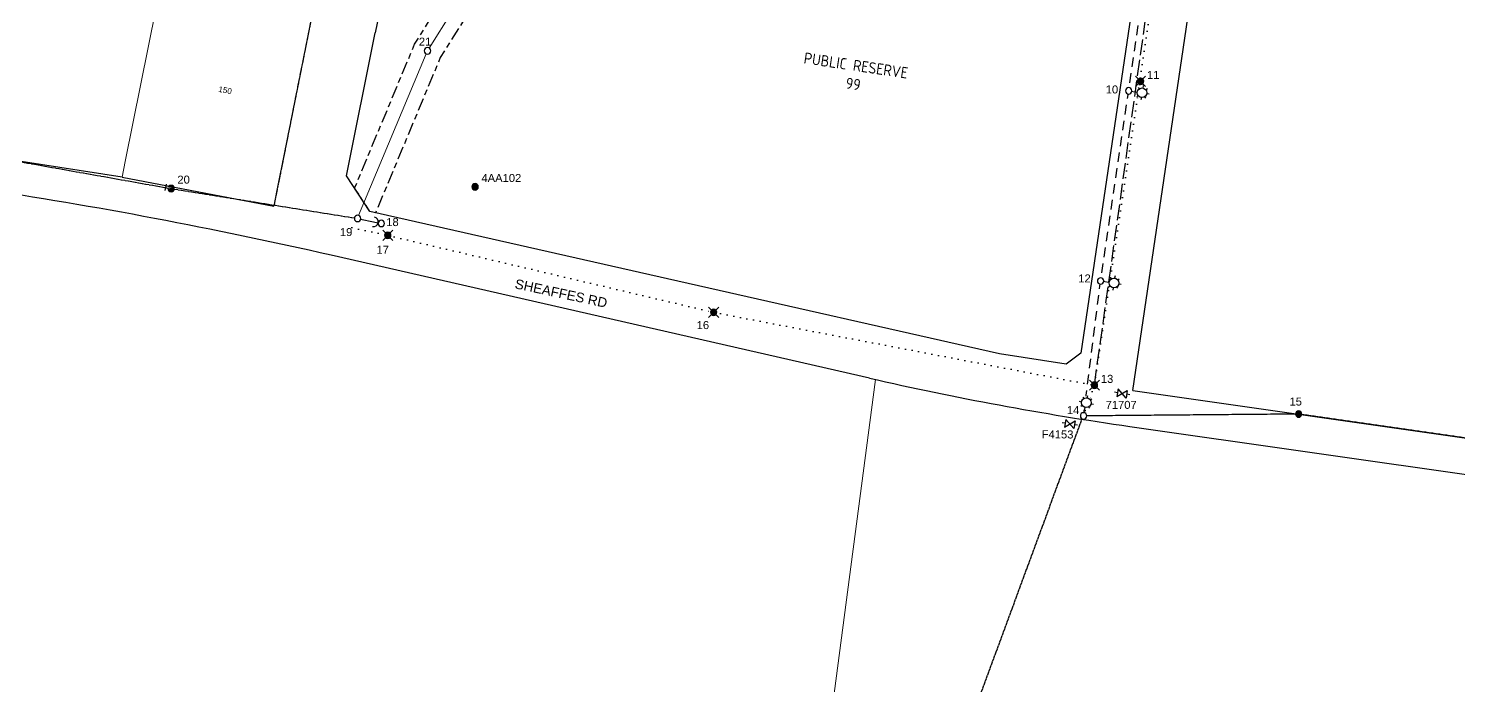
# Model space of a CAD drawing. Header units: metres. Extents: x 294464 to 297376, y 6182000 to 6185311.
# Drawn here: x 295662.8 to 296109.4, y 6183235.1 to 6183440.1 of the extents above; entities that cross this region are included whole.
import ezdxf
from ezdxf.enums import TextEntityAlignment as Align

# ---------------------------------------------------------------- set-up
doc = ezdxf.new("R2010")
doc.units = ezdxf.units.M
for name, pattern in [('Cable Exist OH', [1, 1, 0]), ('Cable Exist UG', [8.2, 4, -1.2, 1.8, -1.2]), ('Cable Remove', [2, 0, -2]), ('Dash', [5, 3, -2]), ('DASHED', [0.75, 0.5, -0.25]), ('IE Trench LV', [6.5, 5, -1.5])]:
    doc.linetypes.add(name, pattern=pattern)
for name, color, linetype in [('_User Miscellaneous1', 7, 'Continuous'), ('_User Miscellaneous2', 7, 'Continuous'), ('_User_LV_Exist', 7, 'Continuous'), ('Equip_SP_HV_EXT', 7, 'Continuous'), ('Equip_SP_HV_NEW', 7, 'Continuous'), ('Equip_SP_SL_NEW', 7, 'Continuous'), ('Mains_HV_MOD', 3, 'Continuous'), ('Mains_LV_EXT', 5, 'Continuous'), ('Notes', 7, 'Continuous'), ('OH_Details_SP_MISC', 7, 'Continuous'), ('SupportsOH_SP_NEW', 7, 'Continuous'), ('SupportsOH_SP_TR_HV_LV_SL_EXT', 7, 'Continuous'), ('SupportsOH_SP_TR_HV_LV_SL_NEW', 7, 'Continuous'), ('SupportsUG_SP_LV_EXT', 7, 'Continuous')]:
    doc.layers.add(name, color=color, linetype=linetype)
doc.layers.add('Cadastre Land Parcels_SP_EXT', color=9, linetype='Continuous', lineweight=5)
doc.layers.add('Cadastre Roads_SP_EXT', color=9, linetype='Continuous', lineweight=5)
doc.styles.add('POLE_LABEL', font='arial.ttf')
doc.styles.add('SL_LABEL', font='arial.ttf')
doc.styles.get("Standard").update_dxf_attribs({"font": 'arial.ttf'})
doc.styles.add('X_78107_BDRY_ST01$0$IsoCP', font='isocp.shx')
doc.linetypes.add('Cable 1', pattern='A,7,-3,["//",Standard,S=1.5,R=0,X=-2.1,Y=-0.7],-0.001', length=10.001)

# ---------------------------------------------------------------- blocks, each defined once
blk = doc.blocks.new('POLE_EXT')
blk.add_hatch(color=256).paths.add_polyline_path([(-1, 0, 1), (1, 0, 1)])
blk.add_lwpolyline([(-1, 0, 1), (1, 0, 1)], format="xyb", close=True)
for tag, height, flags, p in [('pNumber', 2.5, 8, (-17.84, 2.07)), ('OWNED_BY', 0.2, 9, (1.35, -0.4)), ('SPECIAL_USE', 0.2, 9, (1.35, -0.8)), ('STATE', 0.2, 9, (1.35, -1)), ('cLV', 0.2, 9, (1.35, -1.4)), ('hDepth', 0.2, 9, (1.35, -1.6)), ('hDia', 0.2, 9, (1.35, -1.8)), ('cHV', 0.2, 9, (1.35, -2)), ('cLinedev', 0.2, 9, (1.35, -3.4)), ('pExisting', 0.2, 9, (1.35, -3.8)), ('pFooting', 0.2, 9, (1.35, -4.4)), ('PARENT', 0.2, 9, (1.35, -0.6)), ('USAGE', 0.2, 9, (1.35, -1.2)), ('LBRACKET', 0.2, 9, (1.35, -2.2)), ('LExisting', 0.2, 9, (1.35, -2.4)), ('LANTNUMBER', 0.2, 9, (1.35, -2.6)), ('LOther', 0.2, 9, (1.35, -2.8)), ('LRemove', 0.2, 9, (1.35, -3)), ('LEGEND', 0.2, 9, (1.35, -3.2)), ('LOCATION', 0.2, 9, (1.35, -3.6)), ('PFNUMBER', 0.2, 9, (1.35, -4)), ('NEWPFNUMBER', 0.2, 9, (1.35, -4.2)), ('pNew', 0.2, 9, (1.35, -4.6)), ('pRelocate', 0.2, 9, (1.35, -5)), ('pRemove', 0.2, 9, (1.35, -5.2)), ('pReplace', 0.2, 9, (1.35, -5.4)), ('pStay', 0.2, 9, (1.35, -5.6)), ('pType', 0.2, 9, (1.35, -5.8)), ('cspan', 0.2, 9, (1.35, -6)), ('STREETNAME', 0.2, 9, (1.35, -6.2)), ('SUBURB', 0.2, 9, (1.35, -6.4)), ('OPERATED_BY', 0.2, 9, (1.36, -7.01)), ('NOTES', 0.2, 9, (1.35, -6.6)), ('MAINTAINED_BY', 0.2, 9, (1.36, -6.81))]:
    blk.add_attdef(tag, text='', height=height, dxfattribs=dict(flags=flags)).set_placement(p, align=Align.MIDDLE_LEFT)
at = {"style": 'POLE_LABEL'}
for tag, height, flags, p in [('STRUCTURE_PLANT_NUMBER', 0.2, 9, (1.35, 0.03)), ('ASSET_NUM', 2.5, 8, (2, 2)), ('STREET_CODE', 0.2, 9, (1.35, -0.2))]:
    blk.add_attdef(tag, text='', height=height, dxfattribs=dict(at, flags=flags)).set_placement(p, align=Align.MIDDLE_LEFT)
at = {"flags": 1}
blk.add_attdef('Z', (1.35, -7.33), '', height=0.2, dxfattribs=at)
blk = doc.blocks.new('HV_DOF_CLOSED_EXT')
for p, q in [((0, 7.9), (0, 6.94)), ((0, 4.06), (0, 3.1))]:
    blk.add_line(p, q)
blk.add_lwpolyline([(-1.2, 4.06), (1.2, 4.06), (-1.2, 6.94), (1.2, 6.94)], close=True)
for tag, height, flags, p in [('STREET_CODE', 0.2, 9, (1.5, 0)), ('ASSET_NUM', 2.5, 8, (2, 2)), ('ACTUAL_STATUS', 0.2, 9, (1.5, -0.2)), ('CONSTRUCTED_VOLTAGE', 0.2, 9, (1.5, -0.4)), ('OPERATING_VOLTAGE', 0.2, 9, (1.5, -0.8)), ('ORIENTATION', 0.2, 9, (1.5, -1)), ('OWNED_BY', 0.2, 9, (1.5, -1.2)), ('OPERATED_BY', 0.2, 9, (1.5, -1.4)), ('STATE', 0.2, 9, (1.5, -1.8)), ('SWITCH_TYPE', 0.2, 9, (1.5, -2)), ('STREETNAME', 0.2, 9, (1.5, -2.8)), ('SUBURB', 0.2, 9, (1.5, -3)), ('Z', 0.2, 1, (1.5, -3.6)), ('NO_PHASES', 0.2, 9, (1.5, -0.6)), ('MAINTAINED_BY', 0.2, 9, (1.5, -1.6)), ('USAGE', 0.2, 9, (1.5, -2.2)), ('LEGEND', 0.2, 9, (1.5, -2.4)), ('LOCATION', 0.2, 9, (1.5, -2.6)), ('NOTES', 0.2, 9, (1.5, -3.2)), ('LABEL_ALIGNMENT', 0.2, 9, (1.5, -3.4))]:
    blk.add_attdef(tag, text='', height=height, dxfattribs=dict(flags=flags)).set_placement(p, align=Align.MIDDLE_LEFT)
blk = doc.blocks.new('End Shackle_EXT')
blk.add_wipeout([(0, 0.25), (1.81, 0.25), (1.82, -0.25), (0, -0.25)])
blk.add_line((1.81, -1), (1.81, 1))
at = {"flags": 1}
blk.add_attdef('Z', (0, 0), '', height=0.2, dxfattribs=at)
at = {"flags": 9}
for tag, p in [('CONNECTOR_TYPE', (0, 0)), ('CONSTRUCTED_VOLTAGE', (0, -0.2)), ('OPERATING_VOLTAGE', (0, -0.6)), ('ORIENTATION', (0, -0.8)), ('OWNED_BY', (0, -1)), ('STATE', (0, -1.2)), ('NO_PHASES', (0, -0.4)), ('USAGE', (0, -1.4)), ('NOTES', (0, -1.6))]:
    blk.add_attdef(tag, text='', height=0.2, dxfattribs=at).set_placement(p, align=Align.MIDDLE_LEFT)
blk = doc.blocks.new('POLE_DEL')
h = blk.add_hatch(color=256)
edge = h.paths.add_edge_path()
edge.add_arc((0, 0), 1, 180, 360)
edge.add_arc((0, 0), 1, 0, 180)
for p, q in [((-1.58, 1.58), (1.58, -1.58)), ((-1.58, -1.58), (1.58, 1.58))]:
    blk.add_line(p, q)
blk.add_lwpolyline([(-1, 0, 1), (1, 0, 1)], format="xyb", close=True)
at = {"flags": 1}
blk.add_attdef('Z', (0, 0), '', height=0.2, dxfattribs=at)
for tag, height, flags, p in [('pNumber', 2.5, 8, (0, 2.07)), ('OWNED_BY', 0.2, 9, (0, -0.4)), ('SPECIAL_USE', 0.2, 9, (0, -0.6)), ('STATE', 0.2, 9, (0, -0.8)), ('cLV', 0.2, 9, (0, -1.2)), ('cHV', 0.2, 9, (0, -1.8)), ('cLinedev', 0.2, 9, (0, -3.2)), ('USAGE', 0.2, 9, (0, -1)), ('hDepth', 0.2, 9, (0, -1.4)), ('hDia', 0.2, 9, (0, -1.6)), ('LBRACKET', 0.2, 9, (0, -2)), ('LExisting', 0.2, 9, (0, -2.2)), ('LANTNUMBER', 0.2, 9, (0, -2.4)), ('LOther', 0.2, 9, (0, -2.6)), ('LRemove', 0.2, 9, (0, -2.8)), ('LEGEND', 0.2, 9, (0, -3)), ('pExisting', 0.2, 9, (0, -3.4)), ('PFNUMBER', 0.2, 9, (0, -3.6)), ('NEWPFNUMBER', 0.2, 9, (0, -3.8)), ('pFooting', 0.2, 9, (0, -4)), ('pNew', 0.2, 9, (0, -4.2)), ('cspan', 0.2, 9, (0, -5.6)), ('SUBURB', 0.2, 9, (0, -5.8)), ('STREETNAME', 0.2, 9, (0, -6)), ('pRelocate', 0.2, 9, (0, -4.6)), ('pRemove', 0.2, 9, (0, -4.8)), ('pReplace', 0.2, 9, (0, -5)), ('pStay', 0.2, 9, (0, -5.2)), ('pType', 0.2, 9, (0, -5.4)), ('LOCATION', 0.2, 9, (0, -6.2)), ('NOTES', 0.2, 9, (0, -6.4))]:
    blk.add_attdef(tag, text='', height=height, dxfattribs=dict(flags=flags)).set_placement(p, align=Align.MIDDLE_LEFT)
at = {"style": 'POLE_LABEL', "flags": 9}
blk.add_attdef('STREET_CODE', text='', height=0.2, dxfattribs=at).set_placement((0, -0.2), align=Align.MIDDLE_LEFT)
blk = doc.blocks.new('POLE_NEW')
for tag, height, flags, p in [('pNumber', 2.5, 8, (-17.84, 2.07)), ('OWNED_BY', 0.2, 9, (1.15, -0.4)), ('SPECIAL_USE', 0.2, 9, (1.15, -0.8)), ('STATE', 0.2, 9, (1.15, -1)), ('cLV', 0.2, 9, (1.15, -1.4)), ('hDepth', 0.2, 9, (1.15, -1.6)), ('hDia', 0.2, 9, (1.15, -1.8)), ('cHV', 0.2, 9, (1.15, -2)), ('cLinedev', 0.2, 9, (1.15, -3.4)), ('pExisting', 0.2, 9, (1.15, -3.6)), ('pFooting', 0.2, 9, (1.15, -4.2)), ('pNew', 0.2, 9, (1.15, -4.4)), ('PARENT', 0.2, 9, (1.15, -0.6)), ('USAGE', 0.2, 9, (1.15, -1.2)), ('LBRACKET', 0.2, 9, (1.15, -2.2)), ('LExisting', 0.2, 9, (1.15, -2.4)), ('LANTNUMBER', 0.2, 9, (1.15, -2.6)), ('LOther', 0.2, 9, (1.15, -2.8)), ('LRemove', 0.2, 9, (1.15, -3)), ('LEGEND', 0.2, 9, (1.15, -3.2)), ('PFNUMBER', 0.2, 9, (1.15, -3.8)), ('NEWPFNUMBER', 0.2, 9, (1.15, -4)), ('pRelocate', 0.2, 9, (1.15, -4.8)), ('pRemove', 0.2, 9, (1.15, -5)), ('pReplace', 0.2, 9, (1.15, -5.2)), ('pStay', 0.2, 9, (1.15, -5.4)), ('pType', 0.2, 9, (1.15, -5.6)), ('cspan', 0.2, 9, (1.15, -5.8)), ('SUBURB', 0.2, 9, (1.15, -6)), ('STREETNAME', 0.2, 9, (1.15, -6.2)), ('OPERATED_BY', 0.2, 9, (1.15, -6.89)), ('LOCATION', 0.2, 9, (1.15, -6.4)), ('NOTES', 0.2, 9, (1.15, -6.6)), ('MAINTAINED_BY', 0.2, 9, (1.15, -7.22))]:
    blk.add_attdef(tag, text='', height=height, dxfattribs=dict(flags=flags)).set_placement(p, align=Align.MIDDLE_LEFT)
at = {"style": 'POLE_LABEL'}
for tag, height, flags, p in [('STRUCTURE_PLANT_NUMBER', 0.2, 9, (1.15, 0.09)), ('ASSET_NUM', 2.5, 8, (2, 2)), ('STREET_CODE', 0.2, 9, (1.15, -0.2))]:
    blk.add_attdef(tag, text='', height=height, dxfattribs=dict(at, flags=flags)).set_placement(p, align=Align.MIDDLE_LEFT)
at = {"flags": 1}
blk.add_attdef('Z', (1.15, -7.59), '', height=0.2, dxfattribs=at)
blk.add_wipeout([(0.07, 1), (-0.06, 1), (-0.18, 0.98), (-0.3, 0.95), (-0.42, 0.91), (-0.53, 0.85), (-0.63, 0.77), (-0.73, 0.69), (-0.81, 0.59), (-0.87, 0.49), (-0.93, 0.37), (-0.97, 0.25), (-0.99, 0.13), (-1, 0.01), (-0.99, -0.12), (-0.97, -0.24), (-0.93, -0.36), (-0.88, -0.48), (-0.81, -0.58), (-0.73, -0.68), (-0.64, -0.77), (-0.54, -0.84), (-0.43, -0.9), (-0.31, -0.95), (-0.19, -0.98), (-0.07, -1), (0.06, -1), (0.18, -0.98), (0.3, -0.95), (0.42, -0.91), (0.53, -0.85), (0.63, -0.77), (0.73, -0.69), (0.81, -0.59), (0.87, -0.49), (0.93, -0.37), (0.97, -0.25), (0.99, -0.13), (1, -0.01), (0.99, 0.12), (0.97, 0.24), (0.93, 0.36), (0.88, 0.48), (0.81, 0.58), (0.73, 0.68), (0.64, 0.77), (0.54, 0.84), (0.43, 0.9), (0.31, 0.95), (0.19, 0.98)])
at = {"lineweight": -3}
blk.add_lwpolyline([(-1, 0, 1), (1, 0, 1)], format="xyb", close=True, dxfattribs=at)
blk = doc.blocks.new('STAY_NEW')
blk.add_line((0, 0), (-7.17, 0))
blk.add_arc((-5.67, 0), 1.5, 90, 270)
blk = doc.blocks.new('SL_LANTERN_NEW')
for tag, height, flags, p in [('CONTROL_TYPE', 0.2, 9, (0, -0.6)), ('OPERATING_VOLTAGE', 0.2, 9, (0, -1.4)), ('ORIENTATION', 0.2, 9, (0, -1.6)), ('OWNED_BY', 0.2, 9, (0, -1.8)), ('STATE', 0.2, 9, (0, -2)), ('CEXIST', 0.2, 9, (0, -2.4)), ('CNEW', 0.2, 9, (0, -2.6)), ('CNUMBER', 0.2, 9, (0, -2.8)), ('CREMOVE', 0.2, 9, (0, -3)), ('CREPLACE', 0.2, 9, (0, -3.2)), ('LANTERN_PURPOSE', 0.2, 9, (0, -0.8)), ('LANTERN_TYPE', 0.2, 9, (0, -1)), ('NO_PHASES', 0.2, 9, (0, -1.2)), ('USAGE', 0.2, 9, (0, -2.2)), ('LKINGHEIGHT', 0.2, 9, (0, -3.4)), ('LBRACKET', 0.2, 9, (0, -3.6)), ('LBRACKETVOCAB', 0.2, 9, (0, -3.8)), ('LCATEGORY', 0.2, 9, (0, -4)), ('LCHARGE1', 0.2, 9, (0, -4.2)), ('LCHARGE1PERCENT', 0.2, 9, (0, -4.4)), ('LNUMBER', 2.5, 8, (1.2, -2.8)), ('SUBURB', 0.2, 9, (0, -8.6)), ('STREETNAME', 0.2, 9, (0, -8.8)), ('LCHARGE2', 0.2, 9, (0, -4.6)), ('LCHARGE2PERCENT', 0.2, 9, (0, -4.8)), ('LCHARGE3', 0.2, 9, (0, -5)), ('LCHARGE3PERCENT', 0.2, 9, (0, -5.2)), ('LEXIST', 0.2, 9, (0, -5.4)), ('LLAMP', 0.2, 9, (0, -5.6)), ('LLAMPVOCAB', 0.2, 9, (0, -5.8)), ('LMAST', 0.2, 9, (0, -6)), ('LMASTVOCAB', 0.2, 9, (0, -6.2)), ('LNEW', 0.2, 9, (0, -6.4)), ('LANTNUMBER', 0.2, 9, (0, -6.6)), ('LOUTREACH', 0.2, 9, (0, -7)), ('LOUTREACHVOCAB', 0.2, 9, (0, -7.2)), ('LRATECODE', 0.2, 9, (0, -7.4)), ('LREMOVE', 0.2, 9, (0, -7.6)), ('LREPLACE', 0.2, 9, (0, -7.8)), ('LTYPE', 0.2, 9, (0, -8)), ('LTYPEVOCAB', 0.2, 9, (0, -8.2)), ('LEGEND', 0.2, 9, (0, -8.4)), ('LOCATION', 0.2, 9, (0, -9)), ('NOTES', 0.2, 9, (0, -9.2)), ('MAINTAINED_BY', 0.2, 9, (0, -9.86))]:
    blk.add_attdef(tag, text='', height=height, dxfattribs=dict(flags=flags)).set_placement(p, align=Align.MIDDLE_LEFT)
at = {"flags": 9}
blk.add_attdef('OPERATED_BY', (0, -9.61), '', height=0.2, dxfattribs=at)
blk.add_wipeout([(0, 6.47), (1.46, 5.68), (2.25, 4.22), (1.46, 2.76), (0, 1.86), (-1.46, 2.76), (-2.25, 4.22), (-1.46, 5.68)])
for p, q in [((-1.46, 5.68), (-1.06, 5.28)), ((0, 5.72), (0, 6.47)), ((1.46, 5.68), (1.06, 5.28)), ((-2.25, 4.22), (-1.5, 4.22)), ((-1.46, 2.76), (-1.06, 3.16)), ((0, 0), (0, 2.72)), ((0, 0), (0, 0)), ((1.46, 2.76), (1.06, 3.16)), ((1.5, 4.22), (2.25, 4.22))]:
    blk.add_line(p, q)
blk.add_circle((0, 4.22), 1.5)
at = {"flags": 1}
blk.add_attdef('Z', (0, 0), '', height=0.2, dxfattribs=at)
at = {"style": 'SL_LABEL'}
for tag, height, flags, p in [('ASSET_NUM', 2.5, 8, (2, 2)), ('STREET_CODE', 0.2, 9, (0, -0.2))]:
    blk.add_attdef(tag, text='', height=height, dxfattribs=dict(at, flags=flags)).set_placement(p, align=Align.MIDDLE_LEFT)
at = {"flags": 9}
blk.add_attdef('CONSTRUCTED_VOLTAGE', text='', height=0.2, dxfattribs=at).set_placement((0, -0.4), align=Align.MIDDLE_LEFT)
blk = doc.blocks.new('A$C3DA9484B')
at = {"layer": '_User Miscellaneous2', "linetype": 'Continuous'}
for p, q in [((779.77, -125.87), (850.99, 355.83)), ((464.12, -59.32), (317.29, -36.37)), ((464.12, -59.32), (511.48, -68.36)), ((779.77, -125.87), (1272.62, -196.32))]:
    blk.add_line(p, q, dxfattribs=at)
at = {"layer": '_User Miscellaneous2'}
for p, q in [((784.48, 27.43), (763.53, -114.25)), ((534.18, -58.84), (543.1, -14.26)), ((541.51, -69.99), (534.18, -58.84)), ((541.51, -69.99), (534.18, -58.84)), ((637.69, -91.71), (541.51, -69.99)), ((697.52, -122.01), (529.39, -83.67)), ((738.13, -114.39), (637.69, -91.71)), ((759, -117.6), (738.13, -114.39)), ((763.53, -114.25), (759, -117.6)), ((778.87, -137.08), (1271.03, -207.44))]:
    blk.add_line(p, q, dxfattribs=at)
at = {"layer": '_User Miscellaneous2', "linetype": 'DASHED', "ltscale": 0.3}
blk.add_line((523.09, -10.26), (511.48, -68.36), dxfattribs=at)
blk.add_line((523.09, -10.26), (511.48, -68.36), dxfattribs=at)
at = {"layer": '_User Miscellaneous2', "linetype": 'DASHED', "ltscale": 5}
blk.add_lwpolyline([(534.37, 20.84, 0.075468), (523.09, -10.26), (513.44, -58.52)], format="xyb", dxfattribs=at)
at = {"layer": '_User Miscellaneous2'}
for centre, radius, start, end in [((631.15, -31.86), 89.8, 158.1557, 168.6951), ((197.21, -1540.06), 1493.8, 77.15136, 81.47299), ((921.27, 858.99), 1006.2, 257.15136, 261.86417)]:
    blk.add_arc(centre, radius, start, end, dxfattribs=at)
at = {"layer": '_User Miscellaneous2', "insert": (692.88, -27.32), "char_height": 3.5, "attachment_point": 5, "rotation": 351.5891, "style": 'X_78107_BDRY_ST01$0$IsoCP'}
blk.add_mtext('PUBLIC RESERVE\\P99', dxfattribs=at)
blk = doc.blocks.new('*U38')
for p, q in [((4.84, 5.81), (4.84, 4.85)), ((4.84, 1.97), (4.84, 1.01))]:
    blk.add_line(p, q)
blk.add_lwpolyline([(3.64, 1.97), (6.04, 1.97), (3.64, 4.85), (6.04, 4.85)], close=True)
for tag, height, flags, p in [('STREET_CODE', 0.2, 9, (1.5, 0)), ('ASSET_NUM', 3.5, 8, (2, 2)), ('ACTUAL_STATUS', 0.2, 9, (1.5, -0.2)), ('CONSTRUCTED_VOLTAGE', 0.2, 9, (1.5, -0.4)), ('OPERATING_VOLTAGE', 0.2, 9, (1.5, -0.8)), ('ORIENTATION', 0.2, 9, (1.5, -1)), ('OWNED_BY', 0.2, 9, (1.5, -1.2)), ('OPERATED_BY', 0.2, 9, (1.5, -1.4)), ('STATE', 0.2, 9, (1.5, -1.8)), ('SWITCH_TYPE', 0.2, 9, (1.5, -2)), ('SUBURB', 0.2, 9, (1.5, -2.6)), ('STREETNAME', 0.2, 9, (1.5, -2.8)), ('Z', 0.2, 1, (1.5, -3.6)), ('NO_PHASES', 0.2, 9, (1.5, -0.6)), ('MAINTAINED_BY', 0.2, 9, (1.5, -1.6)), ('USAGE', 0.2, 9, (1.5, -2.2)), ('LEGEND', 0.2, 9, (1.5, -2.4)), ('LOCATION', 0.2, 9, (1.5, -3)), ('NOTES', 0.2, 9, (1.5, -3.2)), ('LABEL_ALIGNMENT', 0.2, 9, (1.5, -3.4))]:
    blk.add_attdef(tag, text='', height=height, dxfattribs=dict(flags=flags)).set_placement(p, align=Align.MIDDLE_LEFT)

msp = doc.modelspace()

# ---------------------------------------------------------------- linework, layer by layer
at = {"layer": '_User_LV_Exist', "color": 7, "linetype": 'Cable 1', "lineweight": 0, "flags": 128}
msp.add_lwpolyline([(295787.91465, 6183434.02512), (295809.46662, 6183468.44921)], dxfattribs=at)
at = {"layer": 'Cadastre Land Parcels_SP_EXT', "linetype": 'Continuous'}
msp.add_lwpolyline([(295739.401, 6183384.71204), (295740.36701, 6183389.60302), (295757.19296, 6183473.273), (295709.83104, 6183482.30704), (295692.98901, 6183398.66303), (295692.02098, 6183393.75598), (295739.401, 6183384.71204)], close=True, dxfattribs=at)
msp.add_lwpolyline([(295199.40068, 6183448.6789), (295174.77396, 6183271.34499), (295170.811, 6183242.87097), (295165.31998, 6183203.69598), (295157.135, 6183145.281), (295129.15096, 6182808.83796), (295177.41802, 6182802.62102), (295237.87101, 6182794.83503), (295381.86696, 6182776.288), (295437.34196, 6182769.13898), (295499.96502, 6182761.06803), (295530.20702, 6182757.17097), (295541.247, 6182755.74899), (295847.03403, 6182716.37897), (295848.45601, 6182727.27197), (295913.39798, 6183224.67904), (295927.29363, 6183330.59057)], dxfattribs=at)
at = {"layer": 'Mains_HV_MOD', "color": 0, "linetype": 'Cable Exist OH'}
for points in [[(295919.67316, 6183115.20109), (295953.24262, 6183213.65756), (295992.16101, 6183319.22013), (295992.16101, 6183319.22013)], [(296400.57751, 6183267.02751), (296341.30497, 6183275.50131), (296279.70329, 6183284.2885), (296204.0121, 6183299.09497), (296131.75599, 6183309.48255), (296059.49278, 6183319.81057), (295992.29176, 6183319.2305)]]:
    msp.add_lwpolyline(points, dxfattribs=at)
at = {"layer": 'Notes', "linetype": 'Cable Remove'}
for points in [[(296052.50765, 6183736.223), (296050.14583, 6183696.60242), (296028.47852, 6183549.13592), (296021.19106, 6183499.5615), (295995.69957, 6183328.80067), (295991.78749, 6183318.20699)], [(295763.7955, 6183378.00955), (295774.97775, 6183375.59872), (295876.8564, 6183351.54865), (295995.69957, 6183328.80067)]]:
    msp.add_lwpolyline(points, dxfattribs=at)
at = {"layer": 'OH_Details_SP_MISC', "linetype": 'Dash', "flags": 128}
msp.add_lwpolyline([(295992.29176, 6183319.2305), (295997.61553, 6183361.34286), (296006.39182, 6183420.69753), (296015.16811, 6183480.0522)], dxfattribs=at)

# ---------------------------------------------------------------- block references
at = {"layer": 'Equip_SP_HV_EXT'}
ref = msp.add_blockref('HV_DOF_CLOSED_EXT', (295998.92393, 6183327.1369), dxfattribs=dict(at, rotation=260.4139928154165))
ref.add_attrib('ASSET_NUM', '71707', dxfattribs={"layer": '0', "height": 2.5}).set_placement((296008.89714, 6183322.67567), align=Align.MIDDLE_RIGHT)
at = {"layer": 'SupportsOH_SP_NEW', "color": 2, "rotation": 168.1691291493222}
msp.add_blockref('STAY_NEW', (295764.98713, 6183380.97829), dxfattribs=at)
at = {"layer": 'SupportsOH_SP_TR_HV_LV_SL_EXT'}
ref = msp.add_blockref('POLE_EXT', (295707.30676, 6183390.18827, 33.84047), dxfattribs=at)
ref.add_attrib('ASSET_NUM', '20', dxfattribs={"layer": '0', "height": 2.5, "rotation": 1, "style": 'POLE_LABEL'}).set_placement((295709.30676, 6183390.93827, 33.84047), align=Align.BOTTOM_LEFT)
ref = msp.add_blockref('POLE_EXT', (295802.24203, 6183390.73596), dxfattribs=at)
ref.add_attrib('ASSET_NUM', '4AA102', dxfattribs={"layer": '0', "height": 2.5, "style": 'POLE_LABEL'}).set_placement((295804.24203, 6183391.48596), align=Align.BOTTOM_LEFT)
ref = msp.add_blockref('POLE_EXT', (296059.49278, 6183319.81057), dxfattribs=at)
ref.add_attrib('ASSET_NUM', '15', dxfattribs={"layer": '0', "height": 2.5, "style": 'POLE_LABEL'}).set_placement((296056.62344, 6183323.71749), align=Align.MIDDLE_LEFT)
at = {"layer": 'SupportsUG_SP_LV_EXT'}
ref = msp.add_blockref('POLE_DEL', (296010.10871, 6183423.65401, 21.05454), dxfattribs=at)
ref.add_attrib('ASSET_NUM', '11', dxfattribs={"layer": '0', "height": 2.5, "style": 'POLE_LABEL'}).set_placement((296012.10871, 6183425.65401, 21.05454), align=Align.MIDDLE_LEFT)
ref = msp.add_blockref('POLE_DEL', (295774.9777, 6183375.59873), dxfattribs=at)
ref.add_attrib('ASSET_NUM', '17', dxfattribs={"layer": '0', "height": 2.5, "style": 'POLE_LABEL'}).set_placement((295771.44245, 6183371.08781), align=Align.MIDDLE_LEFT)
ref = msp.add_blockref('POLE_DEL', (295876.75849, 6183351.57133, 24.03626), dxfattribs=at)
ref.add_attrib('ASSET_NUM', '16', dxfattribs={"layer": '0', "height": 2.5, "style": 'POLE_LABEL'}).set_placement((295871.45467, 6183347.57873, 24.03626), align=Align.MIDDLE_LEFT)
ref = msp.add_blockref('POLE_DEL', (295995.6995, 6183328.8002), dxfattribs=at)
ref.add_attrib('ASSET_NUM', '13', dxfattribs={"layer": '0', "height": 2.5, "style": 'POLE_LABEL'}).set_placement((295997.6995, 6183330.8002), align=Align.MIDDLE_LEFT)

# ---------------------------------------------------------------- texts
at = {"layer": 'Cadastre Land Parcels_SP_EXT'}
msp.add_text('150', height=1.8, rotation=349.219543, dxfattribs=at).set_placement((295721.96701, 6183420.38566))
at = {"layer": 'Cadastre Roads_SP_EXT'}
msp.add_text('SHEAFFES RD', height=3, rotation=347.9303272, dxfattribs=at).set_placement((295814.47144, 6183359.08641))

# ---------------------------------------------------------------- next in the draw order: block references
at = {"layer": 'Equip_SP_SL_NEW', "linetype": 'IE Trench LV'}
for p, rotation in [((296006.39182, 6183420.69753), 261.5862888472404), ((295997.61553, 6183361.34286), 261.5862888472404), ((295992.29176, 6183319.2305), 348.1670202829082)]:
    msp.add_blockref('SL_LANTERN_NEW', p, dxfattribs=dict(at, rotation=rotation))
at = {"layer": 'Mains_LV_EXT', "rotation": 166.7230789458011}
msp.add_blockref('End Shackle_EXT', (295707.30675, 6183390.18817, 33.84047), dxfattribs=at)
at = {"layer": 'SupportsOH_SP_TR_HV_LV_SL_NEW'}
ref = msp.add_blockref('POLE_NEW', (295772.97923, 6183379.30416), dxfattribs=at)
ref.add_attrib('ASSET_NUM', '18', dxfattribs={"layer": '0', "height": 2.5, "style": 'POLE_LABEL'}).set_placement((295774.50856, 6183379.73132), align=Align.MIDDLE_LEFT)

# ---------------------------------------------------------------- next in the draw order: linework, layer by layer
at = {"layer": 'Mains_HV_MOD', "color": 0, "linetype": 'Cable Exist OH'}
msp.add_lwpolyline([(295647.43762, 6183400.83102), (295647.43762, 6183400.83097), (295707.30678, 6183390.18818), (295764.56799, 6183381.0174)], dxfattribs=at)
at = {"layer": 'Mains_LV_EXT', "linetype": 'Cable Exist OH'}
msp.add_lwpolyline([(295647.43762, 6183400.83102), (295647.43762, 6183400.83097), (295707.30678, 6183390.18818)], dxfattribs=at)

# ---------------------------------------------------------------- next in the draw order: block references
at = {"layer": 'SupportsOH_SP_TR_HV_LV_SL_NEW'}
ref = msp.add_blockref('POLE_NEW', (296006.39182, 6183420.69753), dxfattribs=at)
ref.add_attrib('ASSET_NUM', '10', dxfattribs={"layer": '0', "height": 2.5, "style": 'POLE_LABEL'}).set_placement((295999.22158, 6183421.11961), align=Align.MIDDLE_LEFT)
ref = msp.add_blockref('POLE_NEW', (295997.61553, 6183361.34286), dxfattribs=at)
ref.add_attrib('ASSET_NUM', '12', dxfattribs={"layer": '0', "height": 2.5, "style": 'POLE_LABEL'}).set_placement((295990.64838, 6183362.15003), align=Align.MIDDLE_LEFT)
ref = msp.add_blockref('POLE_NEW', (295992.29176, 6183319.2305), dxfattribs=at)
ref.add_attrib('ASSET_NUM', '14', dxfattribs={"layer": '0', "height": 2.5, "style": 'POLE_LABEL'}).set_placement((295987.08116, 6183321.03414), align=Align.MIDDLE_LEFT)

# ---------------------------------------------------------------- next in the draw order: linework, layer by layer
at = {"layer": '_User Miscellaneous1', "linetype": 'IE Trench LV'}
msp.add_line((295995.69934, 6183328.80004), (296052.7, 6183737.20432), dxfattribs=at)

# ---------------------------------------------------------------- next in the draw order: block references
at = {"layer": 'Equip_SP_HV_NEW', "linetype": 'IE Trench LV'}
ref = msp.add_blockref('*U38', (295985.43863, 6183322.05187), dxfattribs=dict(at, rotation=260.5447471793399))
ref.add_attrib('ASSET_NUM', 'F4153', dxfattribs={"layer": '0', "height": 2.5, "rotation": 359.5447472}).set_placement((295979.23039, 6183313.51526), align=Align.MIDDLE_LEFT)
at = {"layer": 'SupportsOH_SP_TR_HV_LV_SL_NEW'}
ref = msp.add_blockref('POLE_NEW', (295765.55541, 6183380.85925), dxfattribs=at)
ref.add_attrib('ASSET_NUM', '19', dxfattribs={"layer": '0', "height": 2.5, "style": 'POLE_LABEL'}).set_placement((295760.03163, 6183376.61193), align=Align.MIDDLE_LEFT)

# ---------------------------------------------------------------- next in the draw order: linework, layer by layer
at = {"layer": '_User_LV_Exist', "color": 7, "linetype": 'Cable 1', "lineweight": 0, "flags": 128}
msp.add_lwpolyline([(295765.80849, 6183381.82466), (295786.99771, 6183432.25785)], dxfattribs=at)

# ---------------------------------------------------------------- next in the draw order: block references
at = {"layer": 'SupportsOH_SP_TR_HV_LV_SL_NEW'}
ref = msp.add_blockref('POLE_NEW', (295787.38434, 6183433.17808), dxfattribs=at)
ref.add_attrib('ASSET_NUM', '21', dxfattribs={"layer": '0', "height": 2.5, "style": 'POLE_LABEL'}).set_placement((295784.67766, 6183436.02714), align=Align.MIDDLE_LEFT)

# ---------------------------------------------------------------- next in the draw order: linework, layer by layer
at = {"layer": '_User Miscellaneous1', "linetype": 'Cable Exist UG', "flags": 128}
msp.add_lwpolyline([(295771.17713, 6183382.64663), (295769.41753, 6183383.04404), (295764.6299, 6183390.32759), (295783.37381, 6183435.25236), (295806.40614, 6183472.04096), (295844.56095, 6183513.33539), (295855.31713, 6183511.71472), (295813.58772, 6183466.55156), (295791.39486, 6183431.10379)], close=True, dxfattribs=at)

# ---------------------------------------------------------------- next in the draw order: block references
at = {"layer": '_User Miscellaneous2', "linetype": 'IE Trench LV'}
msp.add_blockref('A$C3DA9484B', (295227.9056, 6183453.03057), dxfattribs=at)

doc.saveas('drawing.dxf')
